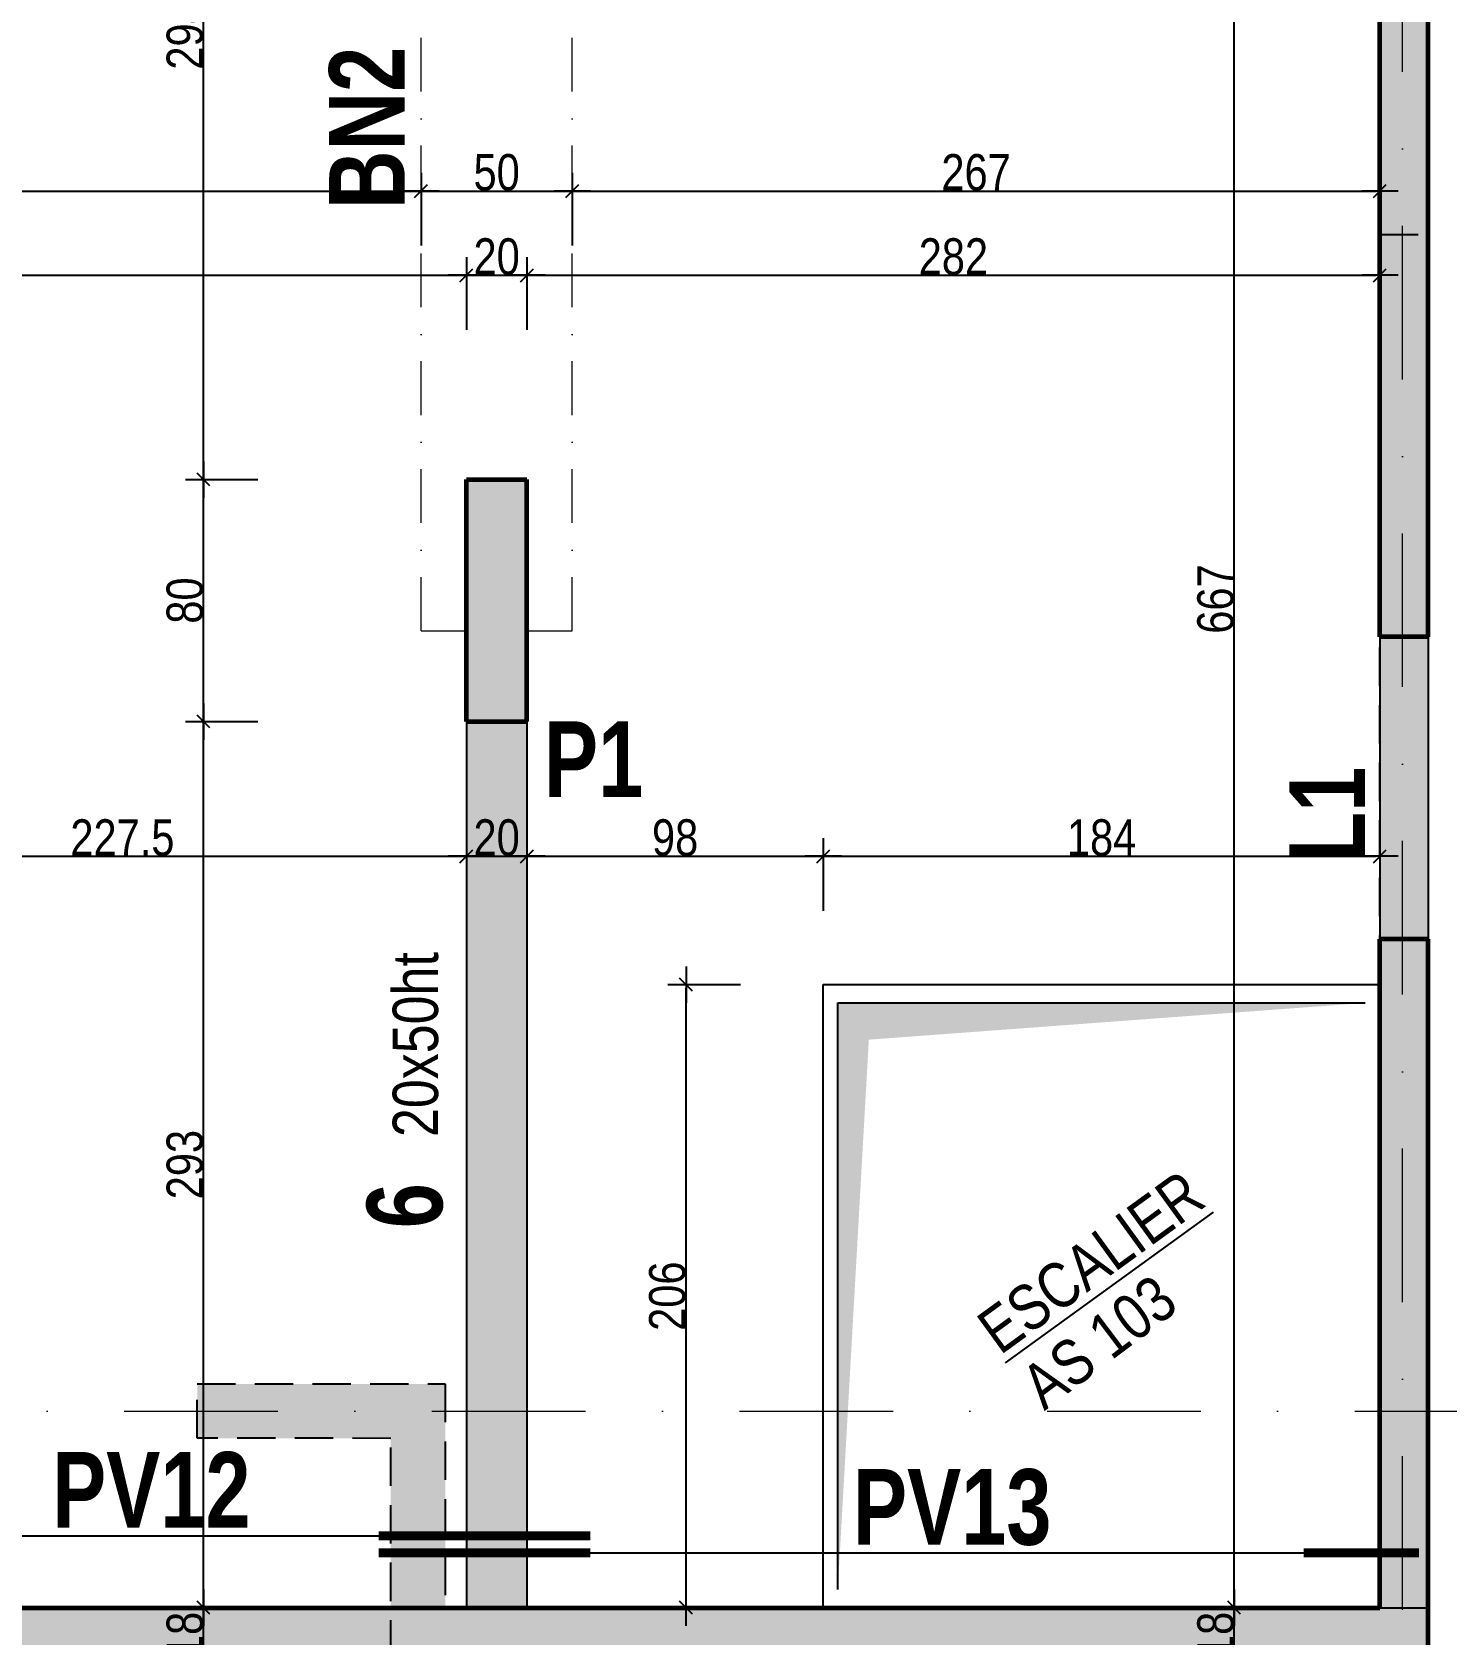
# Model space of a CAD drawing. Header units: millimetres. Extents: x 2049 to 9471, y -43633 to -39431.
# Drawn here: x 6342 to 6810, y -41760 to -41230 of the extents above; entities that cross this region are included whole.
import ezdxf
from ezdxf.enums import TextEntityAlignment as Align

# ---------------------------------------------------------------- set-up
doc = ezdxf.new("R2010")
doc.units = ezdxf.units.MM
doc.linetypes.add('CACHEX2', pattern=[19.05, 12.7, -6.35])
doc.linetypes.add('TIRETPTX2', pattern=[50.8, 25.4, -12.7, 0, -12.7])
for name, color, linetype in [('01_cote_gen', 4, 'Continuous'), ('01_linteaux', 2, 'Continuous'), ('01_murs_sup', 2, 'CACHEX2'), ('01_poch_BN', 9, 'Continuous'), ('01_poch_murs', 253, 'Continuous'), ('01_poch_poteaux', 250, 'Continuous'), ('01_texte', 230, 'Continuous'), ('AA_COTES', 2, 'Continuous')]:
    doc.layers.add(name, color=color, linetype=linetype)
doc.layers.add('01_murs_coup', color=5, linetype='Continuous', lineweight=60)
doc.layers.add('01_tram_axes', color=2, linetype='TIRETPTX2', lineweight=9)
doc.styles.add('impact', font='impact.ttf')
doc.styles.add('STYLE2', font='ARIALN.TTF')
doc.dimstyles.new('JB50res', dxfattribs={"dimscale": 0.1, "dimtxt": 120, "dimasz": 12, "dimexe": 0.1, "dimexo": 0.1, "dimgap": 0.09, "dimtad": 1, "dimdec": 1, "dimdsep": 46, "dimtxsty": 'STYLE2', "dimblk1": 'BOND_G', "dimblk2": 'BOND_D', "dimsah": 1, "dimcen": 1.5, "dimdle": 0.01, "dimse1": 1, "dimse2": 1, "dimclrd": 4, "dimclre": 2, "dimclrt": 6, "dimazin": 2, "dimtfac": 2.333333, "dimtdec": 1, "dimtix": 1, "dimtmove": 2, "dimatfit": 3, "dimldrblk": 'BOND_G', "dimfxl": 1, "dimtolj": 1, "dimtzin": 0, "dimarcsym": 0})

# ---------------------------------------------------------------- blocks, each defined once
blk = doc.blocks.new('BOND_G')
at = {"layer": 'AA_COTES', "color": 0}
for p, q in [((0, -5), (0, 15)), ((5, 0), (-5, 0)), ((1.77, 1.77), (-1.77, -1.77))]:
    blk.add_line(p, q, dxfattribs=at)
blk = doc.blocks.new('BOND_D')
at = {"layer": 'AA_COTES', "color": 0}
for p, q in [((0, 5), (0, -15)), ((5, 0), (-5, 0)), ((-1.77, -1.77), (1.77, 1.77))]:
    blk.add_line(p, q, dxfattribs=at)
blk = doc.blocks.new('*D4221')
at = {"layer": '01_cote_gen', "color": 4, "lineweight": -2, "ltscale": 200, "transparency": 16777216}
blk.add_line((6739.9, -41767.41), (6739.9, -41751.81), dxfattribs=at)
at = {"layer": 'Defpoints', "color": 0, "ltscale": 200, "transparency": 16777216}
for p in [(6739.9, -41750.61), (6762.12, -41750.61), (6762.12, -41768.61)]:
    blk.add_point(p, dxfattribs=at)
at = {"layer": '01_cote_gen', "color": 4, "lineweight": -2, "ltscale": 200, "transparency": 16777216, "xscale": 1.2, "yscale": 1.2, "zscale": 1.2}
for name, p, rotation in [('BOND_D', (6739.9, -41750.61), 90), ('BOND_G', (6739.9, -41768.61), 270)]:
    blk.add_blockref(name, p, dxfattribs=dict(at, rotation=rotation))
at = {"layer": '01_cote_gen', "color": 6, "ltscale": 200, "transparency": 16777216, "insert": (6733.77, -41759.61), "char_height": 12, "attachment_point": 5, "rotation": 90, "style": 'STYLE2'}
blk.add_mtext('\\A1;18', dxfattribs=at)
blk = doc.blocks.new('*D4222')
at = {"layer": '01_cote_gen', "color": 4, "lineweight": -2, "ltscale": 200, "transparency": 16777216}
blk.add_line((6739.9, -41749.41), (6739.9, -41084.81), dxfattribs=at)
at = {"layer": 'Defpoints', "color": 0, "ltscale": 200, "transparency": 16777216}
for p in [(6739.9, -41083.61), (6739.9, -41083.61), (6739.9, -41750.61)]:
    blk.add_point(p, dxfattribs=at)
at = {"layer": '01_cote_gen', "color": 4, "lineweight": -2, "ltscale": 200, "transparency": 16777216, "xscale": 1.2, "yscale": 1.2, "zscale": 1.2}
for name, p, rotation in [('BOND_D', (6739.9, -41083.61), 90), ('BOND_G', (6739.9, -41750.61), 270)]:
    blk.add_blockref(name, p, dxfattribs=dict(at, rotation=rotation))
at = {"layer": '01_cote_gen', "color": 6, "ltscale": 200, "transparency": 16777216, "insert": (6733.77, -41417.11), "char_height": 12, "attachment_point": 5, "rotation": 90, "style": 'STYLE2'}
blk.add_mtext('\\A1;667', dxfattribs=at)
blk = doc.blocks.new('*D4227')
at = {"layer": '01_cote_gen', "color": 4, "lineweight": -2, "ltscale": 200, "transparency": 16777216}
blk.add_line((6399.14, -41767.41), (6399.14, -41751.81), dxfattribs=at)
at = {"layer": 'Defpoints', "color": 0, "ltscale": 200, "transparency": 16777216}
for p in [(6399.14, -41750.61), (6487.2, -41750.61), (6487.2, -41768.61)]:
    blk.add_point(p, dxfattribs=at)
at = {"layer": '01_cote_gen', "color": 4, "lineweight": -2, "ltscale": 200, "transparency": 16777216, "xscale": 1.2, "yscale": 1.2, "zscale": 1.2}
for name, p, rotation in [('BOND_D', (6399.14, -41750.61), 90), ('BOND_G', (6399.14, -41768.61), 270)]:
    blk.add_blockref(name, p, dxfattribs=dict(at, rotation=rotation))
at = {"layer": '01_cote_gen', "color": 6, "ltscale": 200, "transparency": 16777216, "insert": (6393, -41759.61), "char_height": 12, "attachment_point": 5, "rotation": 90, "style": 'STYLE2'}
blk.add_mtext('\\A1;18', dxfattribs=at)
blk = doc.blocks.new('*D4228')
at = {"layer": '01_cote_gen', "color": 4, "lineweight": -2, "ltscale": 200, "transparency": 16777216}
blk.add_line((6399.14, -41749.41), (6399.14, -41458.81), dxfattribs=at)
at = {"layer": 'Defpoints', "color": 0, "ltscale": 200, "transparency": 16777216}
for p in [(6399.14, -41457.61), (6417.14, -41457.61), (6487.2, -41750.61)]:
    blk.add_point(p, dxfattribs=at)
at = {"layer": '01_cote_gen', "color": 4, "lineweight": -2, "ltscale": 200, "transparency": 16777216, "xscale": 1.2, "yscale": 1.2, "zscale": 1.2}
for name, p, rotation in [('BOND_D', (6399.14, -41457.61), 90), ('BOND_G', (6399.14, -41750.61), 270)]:
    blk.add_blockref(name, p, dxfattribs=dict(at, rotation=rotation))
at = {"layer": '01_cote_gen', "color": 6, "ltscale": 200, "transparency": 16777216, "insert": (6393, -41604.11), "char_height": 12, "attachment_point": 5, "rotation": 90, "style": 'STYLE2'}
blk.add_mtext('\\A1;293', dxfattribs=at)
blk = doc.blocks.new('*D4229')
at = {"layer": '01_cote_gen', "color": 4, "lineweight": -2, "ltscale": 200, "transparency": 16777216}
blk.add_line((6399.14, -41456.41), (6399.14, -41378.81), dxfattribs=at)
at = {"layer": 'Defpoints', "color": 0, "ltscale": 200, "transparency": 16777216}
for p in [(6399.14, -41377.61), (6417.14, -41377.61), (6417.14, -41457.61)]:
    blk.add_point(p, dxfattribs=at)
at = {"layer": '01_cote_gen', "color": 4, "lineweight": -2, "ltscale": 200, "transparency": 16777216, "xscale": 1.2, "yscale": 1.2, "zscale": 1.2}
for name, p, rotation in [('BOND_D', (6399.14, -41377.61), 90), ('BOND_G', (6399.14, -41457.61), 270)]:
    blk.add_blockref(name, p, dxfattribs=dict(at, rotation=rotation))
at = {"layer": '01_cote_gen', "color": 6, "ltscale": 200, "transparency": 16777216, "insert": (6393, -41417.61), "char_height": 12, "attachment_point": 5, "rotation": 90, "style": 'STYLE2'}
blk.add_mtext('\\A1;80', dxfattribs=at)
blk = doc.blocks.new('*D4230')
at = {"layer": '01_cote_gen', "color": 4, "lineweight": -2, "ltscale": 200, "transparency": 16777216}
blk.add_line((6399.14, -41376.41), (6399.14, -41084.81), dxfattribs=at)
at = {"layer": 'Defpoints', "color": 0, "ltscale": 200, "transparency": 16777216}
for p in [(6399.14, -41083.61), (6448.94, -41083.61), (6417.14, -41377.61)]:
    blk.add_point(p, dxfattribs=at)
at = {"layer": '01_cote_gen', "color": 4, "lineweight": -2, "ltscale": 200, "transparency": 16777216, "xscale": 1.2, "yscale": 1.2, "zscale": 1.2}
for name, p, rotation in [('BOND_D', (6399.14, -41083.61), 90), ('BOND_G', (6399.14, -41377.61), 270)]:
    blk.add_blockref(name, p, dxfattribs=dict(at, rotation=rotation))
at = {"layer": '01_cote_gen', "color": 6, "ltscale": 200, "transparency": 16777216, "insert": (6393, -41230.61), "char_height": 12, "attachment_point": 5, "rotation": 90, "style": 'STYLE2'}
blk.add_mtext('\\A1;294', dxfattribs=at)
blk = doc.blocks.new('*D4270')
at = {"layer": '01_cote_gen', "color": 4, "lineweight": -2, "ltscale": 200, "transparency": 16777216}
blk.add_line((6259.77, -41502.16), (6484.85, -41502.16), dxfattribs=at)
at = {"layer": 'Defpoints', "color": 0, "ltscale": 200, "transparency": 16777216}
for p in [(6486.05, -41502.16), (6258.57, -41520.16), (6486.05, -41520.16)]:
    blk.add_point(p, dxfattribs=at)
at = {"layer": '01_cote_gen', "color": 4, "lineweight": -2, "ltscale": 200, "transparency": 16777216, "xscale": 1.2, "yscale": 1.2, "zscale": 1.2, "rotation": 180}
blk.add_blockref('BOND_G', (6258.57, -41502.16), dxfattribs=at)
at = {"layer": '01_cote_gen', "color": 4, "lineweight": -2, "ltscale": 200, "transparency": 16777216, "xscale": 1.2, "yscale": 1.2, "zscale": 1.2}
blk.add_blockref('BOND_D', (6486.05, -41502.16), dxfattribs=at)
at = {"layer": '01_cote_gen', "color": 6, "ltscale": 200, "transparency": 16777216, "insert": (6372.31, -41496.03), "char_height": 12, "attachment_point": 5, "style": 'STYLE2'}
blk.add_mtext('\\A1;227.5', dxfattribs=at)
blk = doc.blocks.new('*D4271')
at = {"layer": '01_cote_gen', "color": 4, "lineweight": -2, "ltscale": 200, "transparency": 16777216}
blk.add_line((5982.25, -41310.06), (6484.85, -41310.06), dxfattribs=at)
at = {"layer": 'Defpoints', "color": 0, "ltscale": 200, "transparency": 16777216}
for p in [(6486.05, -41310.06), (5981.05, -41366.65), (6486.05, -41377.61)]:
    blk.add_point(p, dxfattribs=at)
at = {"layer": '01_cote_gen', "color": 4, "lineweight": -2, "ltscale": 200, "transparency": 16777216, "xscale": 1.2, "yscale": 1.2, "zscale": 1.2, "rotation": 180}
blk.add_blockref('BOND_G', (5981.05, -41310.06), dxfattribs=at)
at = {"layer": '01_cote_gen', "color": 4, "lineweight": -2, "ltscale": 200, "transparency": 16777216, "xscale": 1.2, "yscale": 1.2, "zscale": 1.2}
blk.add_blockref('BOND_D', (6486.05, -41310.06), dxfattribs=at)
at = {"layer": '01_cote_gen', "color": 6, "ltscale": 200, "transparency": 16777216, "insert": (6233.55, -41303.93), "char_height": 12, "attachment_point": 5, "style": 'STYLE2'}
blk.add_mtext('\\A1;505', dxfattribs=at)
blk = doc.blocks.new('*D4272')
at = {"layer": '01_cote_gen', "color": 4, "lineweight": -2, "ltscale": 200, "transparency": 16777216}
blk.add_line((6487.25, -41310.06), (6504.85, -41310.06), dxfattribs=at)
at = {"layer": 'Defpoints', "color": 0, "ltscale": 200, "transparency": 16777216}
for p in [(6506.05, -41310.06), (6486.05, -41377.61), (6506.05, -41377.61)]:
    blk.add_point(p, dxfattribs=at)
at = {"layer": '01_cote_gen', "color": 4, "lineweight": -2, "ltscale": 200, "transparency": 16777216, "xscale": 1.2, "yscale": 1.2, "zscale": 1.2, "rotation": 180}
blk.add_blockref('BOND_G', (6486.05, -41310.06), dxfattribs=at)
at = {"layer": '01_cote_gen', "color": 4, "lineweight": -2, "ltscale": 200, "transparency": 16777216, "xscale": 1.2, "yscale": 1.2, "zscale": 1.2}
blk.add_blockref('BOND_D', (6506.05, -41310.06), dxfattribs=at)
at = {"layer": '01_cote_gen', "color": 6, "ltscale": 200, "transparency": 16777216, "insert": (6496.05, -41303.93), "char_height": 12, "attachment_point": 5, "style": 'STYLE2'}
blk.add_mtext('\\A1;20', dxfattribs=at)
blk = doc.blocks.new('*D4273')
at = {"layer": '01_cote_gen', "color": 4, "lineweight": -2, "ltscale": 200, "transparency": 16777216}
blk.add_line((6507.25, -41310.06), (6786.85, -41310.06), dxfattribs=at)
at = {"layer": 'Defpoints', "color": 0, "ltscale": 200, "transparency": 16777216}
for p in [(6788.05, -41310.06), (6788.05, -41359.2), (6506.05, -41377.61)]:
    blk.add_point(p, dxfattribs=at)
at = {"layer": '01_cote_gen', "color": 4, "lineweight": -2, "ltscale": 200, "transparency": 16777216, "xscale": 1.2, "yscale": 1.2, "zscale": 1.2, "rotation": 180}
blk.add_blockref('BOND_G', (6506.05, -41310.06), dxfattribs=at)
at = {"layer": '01_cote_gen', "color": 4, "lineweight": -2, "ltscale": 200, "transparency": 16777216, "xscale": 1.2, "yscale": 1.2, "zscale": 1.2}
blk.add_blockref('BOND_D', (6788.05, -41310.06), dxfattribs=at)
at = {"layer": '01_cote_gen', "color": 6, "ltscale": 200, "transparency": 16777216, "insert": (6647.05, -41303.93), "char_height": 12, "attachment_point": 5, "style": 'STYLE2'}
blk.add_mtext('\\A1;282', dxfattribs=at)
blk = doc.blocks.new('*D4301')
at = {"layer": '01_cote_gen', "color": 4, "lineweight": -2, "ltscale": 200, "transparency": 16777216}
blk.add_line((5982.25, -41282.23), (6469.85, -41282.23), dxfattribs=at)
at = {"layer": 'Defpoints', "color": 0, "ltscale": 200, "transparency": 16777216}
for p in [(5981.05, -41247.04), (6471.05, -41247.04), (6471.05, -41282.23)]:
    blk.add_point(p, dxfattribs=at)
at = {"layer": '01_cote_gen', "color": 4, "lineweight": -2, "ltscale": 200, "transparency": 16777216, "xscale": 1.2, "yscale": 1.2, "zscale": 1.2, "rotation": 180}
blk.add_blockref('BOND_G', (5981.05, -41282.23), dxfattribs=at)
at = {"layer": '01_cote_gen', "color": 4, "lineweight": -2, "ltscale": 200, "transparency": 16777216, "xscale": 1.2, "yscale": 1.2, "zscale": 1.2}
blk.add_blockref('BOND_D', (6471.05, -41282.23), dxfattribs=at)
at = {"layer": '01_cote_gen', "color": 6, "ltscale": 200, "transparency": 16777216, "insert": (6226.05, -41276.09), "char_height": 12, "attachment_point": 5, "style": 'STYLE2'}
blk.add_mtext('\\A1;490', dxfattribs=at)
blk = doc.blocks.new('*D4302')
at = {"layer": '01_cote_gen', "color": 4, "lineweight": -2, "ltscale": 200, "transparency": 16777216}
blk.add_line((6472.25, -41282.23), (6519.85, -41282.23), dxfattribs=at)
at = {"layer": 'Defpoints', "color": 0, "ltscale": 200, "transparency": 16777216}
for p in [(6521.05, -41282.23), (6471.05, -41288.23), (6521.05, -41288.23)]:
    blk.add_point(p, dxfattribs=at)
at = {"layer": '01_cote_gen', "color": 4, "lineweight": -2, "ltscale": 200, "transparency": 16777216, "xscale": 1.2, "yscale": 1.2, "zscale": 1.2, "rotation": 180}
blk.add_blockref('BOND_G', (6471.05, -41282.23), dxfattribs=at)
at = {"layer": '01_cote_gen', "color": 4, "lineweight": -2, "ltscale": 200, "transparency": 16777216, "xscale": 1.2, "yscale": 1.2, "zscale": 1.2}
blk.add_blockref('BOND_D', (6521.05, -41282.23), dxfattribs=at)
at = {"layer": '01_cote_gen', "color": 6, "ltscale": 200, "transparency": 16777216, "insert": (6496.05, -41276.09), "char_height": 12, "attachment_point": 5, "style": 'STYLE2'}
blk.add_mtext('\\A1;50', dxfattribs=at)
blk = doc.blocks.new('*D4303')
at = {"layer": '01_cote_gen', "color": 4, "lineweight": -2, "ltscale": 200, "transparency": 16777216}
blk.add_line((6522.25, -41282.23), (6786.85, -41282.23), dxfattribs=at)
at = {"layer": 'Defpoints', "color": 0, "ltscale": 200, "transparency": 16777216}
for p in [(6521.05, -41276.23), (6788.05, -41276.23), (6788.05, -41282.23)]:
    blk.add_point(p, dxfattribs=at)
at = {"layer": '01_cote_gen', "color": 4, "lineweight": -2, "ltscale": 200, "transparency": 16777216, "xscale": 1.2, "yscale": 1.2, "zscale": 1.2, "rotation": 180}
blk.add_blockref('BOND_G', (6521.05, -41282.23), dxfattribs=at)
at = {"layer": '01_cote_gen', "color": 4, "lineweight": -2, "ltscale": 200, "transparency": 16777216, "xscale": 1.2, "yscale": 1.2, "zscale": 1.2}
blk.add_blockref('BOND_D', (6788.05, -41282.23), dxfattribs=at)
at = {"layer": '01_cote_gen', "color": 6, "ltscale": 200, "transparency": 16777216, "insert": (6654.55, -41276.09), "char_height": 12, "attachment_point": 5, "style": 'STYLE2'}
blk.add_mtext('\\A1;267', dxfattribs=at)
blk = doc.blocks.new('*D4370')
at = {"layer": '01_cote_gen', "color": 4, "lineweight": -2, "ltscale": 200, "transparency": 16777216}
blk.add_line((6487.25, -41502.16), (6504.85, -41502.16), dxfattribs=at)
at = {"layer": 'Defpoints', "color": 0, "ltscale": 200, "transparency": 16777216}
for p in [(6506.05, -41502.16), (6506.05, -41513.39), (6486.05, -41520.16)]:
    blk.add_point(p, dxfattribs=at)
at = {"layer": '01_cote_gen', "color": 4, "lineweight": -2, "ltscale": 200, "transparency": 16777216, "xscale": 1.2, "yscale": 1.2, "zscale": 1.2, "rotation": 180}
blk.add_blockref('BOND_G', (6486.05, -41502.16), dxfattribs=at)
at = {"layer": '01_cote_gen', "color": 4, "lineweight": -2, "ltscale": 200, "transparency": 16777216, "xscale": 1.2, "yscale": 1.2, "zscale": 1.2}
blk.add_blockref('BOND_D', (6506.05, -41502.16), dxfattribs=at)
at = {"layer": '01_cote_gen', "color": 6, "ltscale": 200, "transparency": 16777216, "insert": (6496.05, -41496.03), "char_height": 12, "attachment_point": 5, "style": 'STYLE2'}
blk.add_mtext('\\A1;20', dxfattribs=at)
blk = doc.blocks.new('*D4371')
at = {"layer": '01_cote_gen', "color": 4, "lineweight": -2, "ltscale": 200, "transparency": 16777216}
blk.add_line((6507.25, -41502.16), (6602.85, -41502.16), dxfattribs=at)
at = {"layer": 'Defpoints', "color": 0, "ltscale": 200, "transparency": 16777216}
for p in [(6604.05, -41502.16), (6506.05, -41508.16), (6604.05, -41562.08)]:
    blk.add_point(p, dxfattribs=at)
at = {"layer": '01_cote_gen', "color": 4, "lineweight": -2, "ltscale": 200, "transparency": 16777216, "xscale": 1.2, "yscale": 1.2, "zscale": 1.2, "rotation": 180}
blk.add_blockref('BOND_G', (6506.05, -41502.16), dxfattribs=at)
at = {"layer": '01_cote_gen', "color": 4, "lineweight": -2, "ltscale": 200, "transparency": 16777216, "xscale": 1.2, "yscale": 1.2, "zscale": 1.2}
blk.add_blockref('BOND_D', (6604.05, -41502.16), dxfattribs=at)
at = {"layer": '01_cote_gen', "color": 6, "ltscale": 200, "transparency": 16777216, "insert": (6555.05, -41496.03), "char_height": 12, "attachment_point": 5, "style": 'STYLE2'}
blk.add_mtext('\\A1;98', dxfattribs=at)
blk = doc.blocks.new('*D4372')
at = {"layer": '01_cote_gen', "color": 4, "lineweight": -2, "ltscale": 200, "transparency": 16777216}
blk.add_line((6605.25, -41502.16), (6786.85, -41502.16), dxfattribs=at)
at = {"layer": 'Defpoints', "color": 0, "ltscale": 200, "transparency": 16777216}
for p in [(6788.05, -41502.16), (6604.05, -41508.16), (6788.05, -41508.16)]:
    blk.add_point(p, dxfattribs=at)
at = {"layer": '01_cote_gen', "color": 4, "lineweight": -2, "ltscale": 200, "transparency": 16777216, "xscale": 1.2, "yscale": 1.2, "zscale": 1.2, "rotation": 180}
blk.add_blockref('BOND_G', (6604.05, -41502.16), dxfattribs=at)
at = {"layer": '01_cote_gen', "color": 4, "lineweight": -2, "ltscale": 200, "transparency": 16777216, "xscale": 1.2, "yscale": 1.2, "zscale": 1.2}
blk.add_blockref('BOND_D', (6788.05, -41502.16), dxfattribs=at)
at = {"layer": '01_cote_gen', "color": 6, "ltscale": 200, "transparency": 16777216, "insert": (6696.05, -41496.03), "char_height": 12, "attachment_point": 5, "style": 'STYLE2'}
blk.add_mtext('\\A1;184', dxfattribs=at)
blk = doc.blocks.new('*D4373')
at = {"layer": '01_cote_gen', "color": 4, "lineweight": -2, "ltscale": 200, "transparency": 16777216}
blk.add_line((6558.65, -41749.41), (6558.65, -41545.81), dxfattribs=at)
at = {"layer": 'Defpoints', "color": 0, "ltscale": 200, "transparency": 16777216}
for p in [(6558.65, -41544.61), (6621.06, -41544.61), (6568.8, -41750.61)]:
    blk.add_point(p, dxfattribs=at)
at = {"layer": '01_cote_gen', "color": 4, "lineweight": -2, "ltscale": 200, "transparency": 16777216, "xscale": 1.2, "yscale": 1.2, "zscale": 1.2}
for name, p, rotation in [('BOND_D', (6558.65, -41544.61), 90), ('BOND_G', (6558.65, -41750.61), 270)]:
    blk.add_blockref(name, p, dxfattribs=dict(at, rotation=rotation))
at = {"layer": '01_cote_gen', "color": 6, "ltscale": 200, "transparency": 16777216, "insert": (6552.52, -41647.61), "char_height": 12, "attachment_point": 5, "rotation": 90, "style": 'STYLE2'}
blk.add_mtext('\\A1;206', dxfattribs=at)
blk = doc.blocks.new('*D4906')
at = {"layer": '01_cote_gen', "color": 4, "lineweight": -2, "ltscale": 200, "transparency": 16777216}
blk.add_line((6525.85, -41788.74), (6458.25, -41788.74), dxfattribs=at)
at = {"layer": 'Defpoints', "color": 0, "ltscale": 200, "transparency": 16777216}
for p in [(6457.05, -41732.45), (6527.05, -41732.45), (6457.05, -41788.74)]:
    blk.add_point(p, dxfattribs=at)
at = {"layer": '01_cote_gen', "color": 4, "lineweight": -2, "ltscale": 200, "transparency": 16777216, "xscale": 1.2, "yscale": 1.2, "zscale": 1.2, "rotation": 180}
blk.add_blockref('BOND_D', (6457.05, -41788.74), dxfattribs=at)
at = {"layer": '01_cote_gen', "color": 4, "lineweight": -2, "ltscale": 200, "transparency": 16777216, "xscale": 1.2, "yscale": 1.2, "zscale": 1.2}
blk.add_blockref('BOND_G', (6527.05, -41788.74), dxfattribs=at)
at = {"layer": '01_cote_gen', "color": 6, "ltscale": 200, "transparency": 16777216, "insert": (6492.05, -41782.6), "char_height": 12, "attachment_point": 5, "style": 'STYLE2'}
blk.add_mtext('\\A1;70', dxfattribs=at)
blk = doc.blocks.new('*D4907')
at = {"layer": '01_cote_gen', "color": 4, "lineweight": -2, "ltscale": 200, "transparency": 16777216}
blk.add_line((6455.85, -41788.74), (6287.25, -41788.74), dxfattribs=at)
at = {"layer": 'Defpoints', "color": 0, "ltscale": 200, "transparency": 16777216}
for p in [(6286.05, -41726.81), (6457.05, -41726.81), (6286.05, -41788.74)]:
    blk.add_point(p, dxfattribs=at)
at = {"layer": '01_cote_gen', "color": 4, "lineweight": -2, "ltscale": 200, "transparency": 16777216, "xscale": 1.2, "yscale": 1.2, "zscale": 1.2, "rotation": 180}
blk.add_blockref('BOND_D', (6286.05, -41788.74), dxfattribs=at)
at = {"layer": '01_cote_gen', "color": 4, "lineweight": -2, "ltscale": 200, "transparency": 16777216, "xscale": 1.2, "yscale": 1.2, "zscale": 1.2}
blk.add_blockref('BOND_G', (6457.05, -41788.74), dxfattribs=at)
at = {"layer": '01_cote_gen', "color": 6, "ltscale": 200, "transparency": 16777216, "insert": (6371.55, -41782.71), "char_height": 12, "attachment_point": 5, "style": 'STYLE2'}
blk.add_mtext('\\A1;171', dxfattribs=at)

msp = doc.modelspace()

# ---------------------------------------------------------------- hatches: boundary and pattern name
at = {"layer": '01_murs_sup', "ltscale": 200}
h = msp.add_hatch(dxfattribs=at)
h.set_pattern_fill('DASH', color=256, scale=2.5, angle=135)
h.set_pattern_definition([(135, (-9275.435, 6358.231), (-11.2253202, 9e-16), [7.9375, -7.9375])])
h.paths.add_polyline_path([(5647.1, -41676.61), (5399.05, -41676.61), (5399.05, -41083.61), (5515.05, -41083.61), (5515.05, -41067.61), (5383.05, -41067.61), (5383.05, -41694.61), (5647.1, -41694.56)])
h.paths.add_polyline_path([(6804.05, -41296.61), (6788.05, -41296.61), (6788.05, -41750.61), (6479.05, -41750.61), (6479.05, -41676.61), (6397.05, -41676.61), (6397.05, -41694.56), (6461.05, -41694.61), (6461.05, -41824.61), (6397.05, -41824.61), (6397.05, -41842.56), (6479.05, -41842.61), (6479.05, -41768.61), (6788.05, -41768.61), (6788.05, -42222.63), (6804.05, -42222.63)])
h.paths.add_polyline_path([(6295.05, -41824.61), (5749.05, -41824.66), (5749.05, -41842.56), (5961.05, -41842.61), (5961.05, -42435.61), (5812.05, -42435.61), (5812.05, -42451.61), (6108.05, -42451.61), (6108.05, -42435.61), (5979.05, -42435.61), (5979.05, -41842.48), (6295.05, -41842.48)])
h.paths.add_polyline_path([(5647.05, -41824.61), (5383.05, -41824.61), (5383.05, -42451.61), (5512.05, -42451.61), (5512.05, -42435.61), (5399.05, -42435.61), (5399.05, -41842.61), (5647.05, -41842.61)])
h.paths.add_polyline_path([(6562.05, -42435.61), (6408.05, -42435.61), (6408.05, -42451.61), (6562.05, -42451.61)])
h.paths.add_polyline_path([(6804.05, -42322.63), (6788.05, -42322.63), (6788.05, -42435.61), (6662.05, -42435.61), (6662.05, -42451.61), (6804.05, -42451.61)])
h.paths.add_polyline_path([(6804.05, -41067.61), (6635.05, -41067.61), (6635.05, -41083.61), (6788.05, -41083.61), (6788.05, -41196.61), (6804.05, -41196.61)])
h.paths.add_polyline_path([(6335.05, -41067.61), (6175.05, -41067.61), (6175.05, -41083.61), (6335.05, -41083.61)])
at = {"layer": '01_poch_BN', "ltscale": 200}
h = msp.add_hatch(color=256, dxfattribs=at)
h.dxf.hatch_style = 1
h.paths.add_polyline_path([(6506.05, -41457.61), (6486.05, -41457.61), (6486.05, -41685.61), (6506.05, -41685.61)])
h.paths.add_polyline_path([(6506.05, -41685.61), (6486.05, -41685.61), (6486.05, -41726.81), (6506.05, -41726.81)])
h.paths.add_polyline_path([(6506.05, -41726.81), (6486.05, -41726.81), (6486.05, -41732.45), (6506.05, -41732.45)])
h.paths.add_polyline_path([(6506.05, -41732.45), (6486.05, -41732.45), (6486.05, -41750.61), (6506.05, -41750.61)])
at = {"layer": '01_poch_murs', "ltscale": 200}
h = msp.add_hatch(color=256, dxfattribs=at)
h.dxf.hatch_style = 1
h.paths.add_polyline_path([(6335.05, -41067.61), (6174.05, -41067.61), (6174.05, -41083.61), (6335.05, -41083.61)])
h.paths.add_polyline_path([(6535.06, -41067.61), (6435.05, -41067.61), (6435.05, -41083.61), (6535.06, -41083.61)])
h.paths.add_polyline_path([(6804.05, -41067.61), (6635.06, -41067.61), (6635.06, -41083.61), (6788.05, -41083.61), (6788.05, -41429.61), (6804.05, -41429.61)])
h = msp.add_hatch(color=256, dxfattribs=at)
h.dxf.hatch_style = 1
h.paths.add_polyline_path([(6258.57, -41567.61), (6240.57, -41567.61), (6240.57, -41750.61), (6258.57, -41750.61)])
h.paths.add_polyline_path([(6258.57, -41768.61), (6240.57, -41768.61), (6240.57, -41951.61), (6258.57, -41951.61)])
h.paths.add_polyline_path([(6804.05, -41768.61), (6788.05, -41768.61), (6788.05, -41989.61), (6804.05, -41989.61)])
h.paths.add_polyline_path([(6804.05, -41529.61), (6788.05, -41529.61), (6788.05, -41750.61), (6804.05, -41750.61)])
at = {"layer": '01_poch_poteaux', "ltscale": 200}
h = msp.add_hatch(color=256, dxfattribs=at)
h.dxf.hatch_style = 1
h.paths.add_polyline_path([(6506.05, -41377.61), (6486.05, -41377.61), (6486.05, -41457.61), (6506.05, -41457.61)])
h = msp.add_hatch(color=256, dxfattribs=at)
h.dxf.hatch_style = 1
h.paths.add_polyline_path([(6804.05, -41750.61), (6788.05, -41750.61), (6258.57, -41750.61), (6249.29, -41750.61), (6249.29, -41768.61), (6258.57, -41768.61), (6788.05, -41768.61), (6804.05, -41768.61)])

# ---------------------------------------------------------------- linework, layer by layer
at = {"layer": '01_linteaux', "ltscale": 0.1}
for p, q in [((6788.05, -41429.61), (6788.05, -41529.61)), ((6804.05, -41429.61), (6804.05, -41529.61)), ((6486.05, -41457.61), (6486.05, -41750.61)), ((6506.05, -41457.61), (6506.05, -41750.61)), ((6604.05, -41750.61), (6604.05, -41544.61)), ((6604.05, -41544.61), (6788.05, -41544.61))]:
    msp.add_line(p, q, dxfattribs=at)
at = {"layer": '01_murs_coup', "ltscale": 0.1}
for p, q in [((6804.05, -41429.61), (6804.05, -41067.61)), ((6788.05, -41429.61), (6788.05, -41083.61)), ((6486.05, -41457.61), (6486.05, -41377.61)), ((6486.05, -41377.61), (6506.05, -41377.61)), ((6506.05, -41457.61), (6506.05, -41377.61)), ((6804.05, -41429.61), (6788.05, -41429.61)), ((6486.05, -41457.61), (6506.05, -41457.61)), ((6788.05, -41750.61), (6788.05, -41529.61)), ((6804.05, -41529.61), (6788.05, -41529.61)), ((6804.05, -41989.61), (6804.05, -41529.61)), ((6258.57, -41750.61), (6788.05, -41750.61))]:
    msp.add_line(p, q, dxfattribs=at)
at = {"layer": '01_murs_sup'}
for p, q in [((6788.05, -41750.61), (6788.05, -41296.61)), ((6788.05, -41296.61), (6804.05, -41296.61)), ((6804.05, -41296.61), (6804.05, -42222.63)), ((6397.05, -41694.56), (6397.05, -41676.61)), ((6397.05, -41676.61), (6479.05, -41676.61)), ((6479.05, -41676.61), (6479.05, -41750.61)), ((6461.05, -41694.61), (6397.05, -41694.56)), ((6461.05, -41824.61), (6461.05, -41694.61)), ((6479.05, -41750.61), (6788.05, -41750.61))]:
    msp.add_line(p, q, dxfattribs=at)
at = {"layer": '01_poch_murs', "ltscale": 200}
for p, q in [((6608.83, -41744.63), (6608.83, -41550.65)), ((6608.83, -41550.65), (6783.18, -41550.65))]:
    msp.add_line(p, q, dxfattribs=at)
for points in [[(6608.83, -41744.63), (6608.83, -41550.65), (6619.09, -41562.8)], [(6608.83, -41550.65), (6783.18, -41550.65), (6619.09, -41562.8)]]:
    msp.add_solid(points, dxfattribs=at)
at = {"layer": '01_poch_poteaux', "ltscale": 200}
msp.add_line((6788.05, -41750.61), (6804.05, -41750.61), dxfattribs=at)
at = {"layer": '01_texte', "ltscale": 200}
for p, q in [((6216.05, -41726.81), (6526.55, -41726.81)), ((6457.05, -41732.45), (6800.98, -41732.45))]:
    msp.add_line(p, q, dxfattribs=at)
at = {"layer": '01_texte', "ltscale": 200, "const_width": 3}
for points in [[(6527.05, -41726.81), (6457.05, -41726.81)], [(6457.05, -41732.45), (6527.05, -41732.45)], [(6800.98, -41732.45), (6762.85, -41732.45)]]:
    msp.add_lwpolyline(points, dxfattribs=at)
at = {"layer": '01_tram_axes', "color": 253, "ltscale": 2}
for p, q in [((6795.57, -42768.29), (6795.57, -40330.13)), ((2406.63, -41685.61), (7041.34, -41685.61))]:
    msp.add_line(p, q, dxfattribs=at)
at = {"layer": '01_tram_axes', "ltscale": 0.7}
for p, q in [((6471.05, -41427.61), (6471.05, -41083.61)), ((6521.05, -41427.61), (6521.05, -41083.61)), ((6471.05, -41427.61), (6486.05, -41427.61)), ((6506.05, -41427.61), (6521.05, -41427.61))]:
    msp.add_line(p, q, dxfattribs=at)

# ---------------------------------------------------------------- texts
at = {"layer": '01_texte', "style": 'impact'}
for s, p in [('BN2', (6473.16, -41261.35)), ('L1', (6790.66, -41488.2)), ('6', (6485.6, -41617.69))]:
    msp.add_text(s, height=25, rotation=90, dxfattribs=at).set_placement(p, align=Align.BOTTOM_CENTER)
for s, p in [('P1', (6528.09, -41490.06)), ('PV12', (6381.87, -41731.63)), ('PV13', (6646.66, -41737.27))]:
    msp.add_text(s, height=25, dxfattribs=at).set_placement(p, align=Align.BOTTOM_CENTER)
at = {"layer": '01_texte', "style": 'STYLE2'}
for s, rotation, p in [('20x50ht', 90, (6476.68, -41595)), ('%%UESCALIER', 35.9664, (6662.52, -41667.27)), ('AS 103', 37.0076, (6677.13, -41685.66))]:
    msp.add_text(s, height=15, rotation=rotation, dxfattribs=at).set_placement(p)

# ---------------------------------------------------------------- dimensions: what is measured, and where the dimension line sits
at = {"layer": '01_cote_gen', "ltscale": 200}
for base, p1, p2, picture, middle in [((6399.14, -41083.61), (6417.14, -41377.61), (6448.94, -41083.61), '*D4230', (6393, -41230.61)), ((6739.9, -41083.61), (6739.9, -41750.61), (6739.9, -41083.61), '*D4222', (6733.77, -41417.11)), ((6399.14, -41377.61), (6417.14, -41457.61), (6417.14, -41377.61), '*D4229', (6393, -41417.61)), ((6399.14, -41457.61), (6487.2, -41750.61), (6417.14, -41457.61), '*D4228', (6393, -41604.11)), ((6558.65, -41544.61), (6568.8, -41750.61), (6621.06, -41544.61), '*D4373', (6552.52, -41647.61)), ((6399.14, -41750.61), (6487.2, -41768.61), (6487.2, -41750.61), '*D4227', (6393, -41759.61)), ((6739.9, -41750.61), (6762.12, -41768.61), (6762.12, -41750.61), '*D4221', (6733.77, -41759.61))]:
    dim = msp.add_linear_dim(base=base, p1=p1, p2=p2, angle=90, dimstyle='JB50res', dxfattribs=at)
    dim.commit()
    dim.dimension.update_dxf_attribs({"geometry": picture, "text_midpoint": middle})
for base, p1, p2, picture, middle in [((6471.05, -41282.23), (5981.05, -41247.04), (6471.05, -41247.04), '*D4301', (6226.05, -41276.09)), ((6521.05, -41282.23), (6471.05, -41288.23), (6521.05, -41288.23), '*D4302', (6496.05, -41276.09)), ((6788.05, -41282.23), (6521.05, -41276.23), (6788.05, -41276.23), '*D4303', (6654.55, -41276.09)), ((6486.05, -41310.06), (5981.05, -41366.65), (6486.05, -41377.61), '*D4271', (6233.55, -41303.93)), ((6506.05, -41310.06), (6486.05, -41377.61), (6506.05, -41377.61), '*D4272', (6496.05, -41303.93)), ((6788.05, -41310.06), (6506.05, -41377.61), (6788.05, -41359.2), '*D4273', (6647.05, -41303.93)), ((6486.05, -41502.16), (6258.57, -41520.16), (6486.05, -41520.16), '*D4270', (6372.31, -41496.03)), ((6506.05, -41502.16), (6486.05, -41520.16), (6506.05, -41513.39), '*D4370', (6496.05, -41496.03)), ((6604.05, -41502.16), (6506.05, -41508.16), (6604.05, -41562.08), '*D4371', (6555.05, -41496.03)), ((6788.05, -41502.16), (6604.05, -41508.16), (6788.05, -41508.16), '*D4372', (6696.05, -41496.03)), ((6286.05, -41788.74), (6457.05, -41726.81), (6286.05, -41726.81), '*D4907', (6371.55, -41782.71)), ((6457.05, -41788.74), (6527.05, -41732.45), (6457.05, -41732.45), '*D4906', (6492.05, -41782.6))]:
    dim = msp.add_linear_dim(base=base, p1=p1, p2=p2, dimstyle='JB50res', dxfattribs=at)
    dim.commit()
    dim.dimension.update_dxf_attribs({"geometry": picture, "text_midpoint": middle})

doc.saveas('drawing.dxf')
